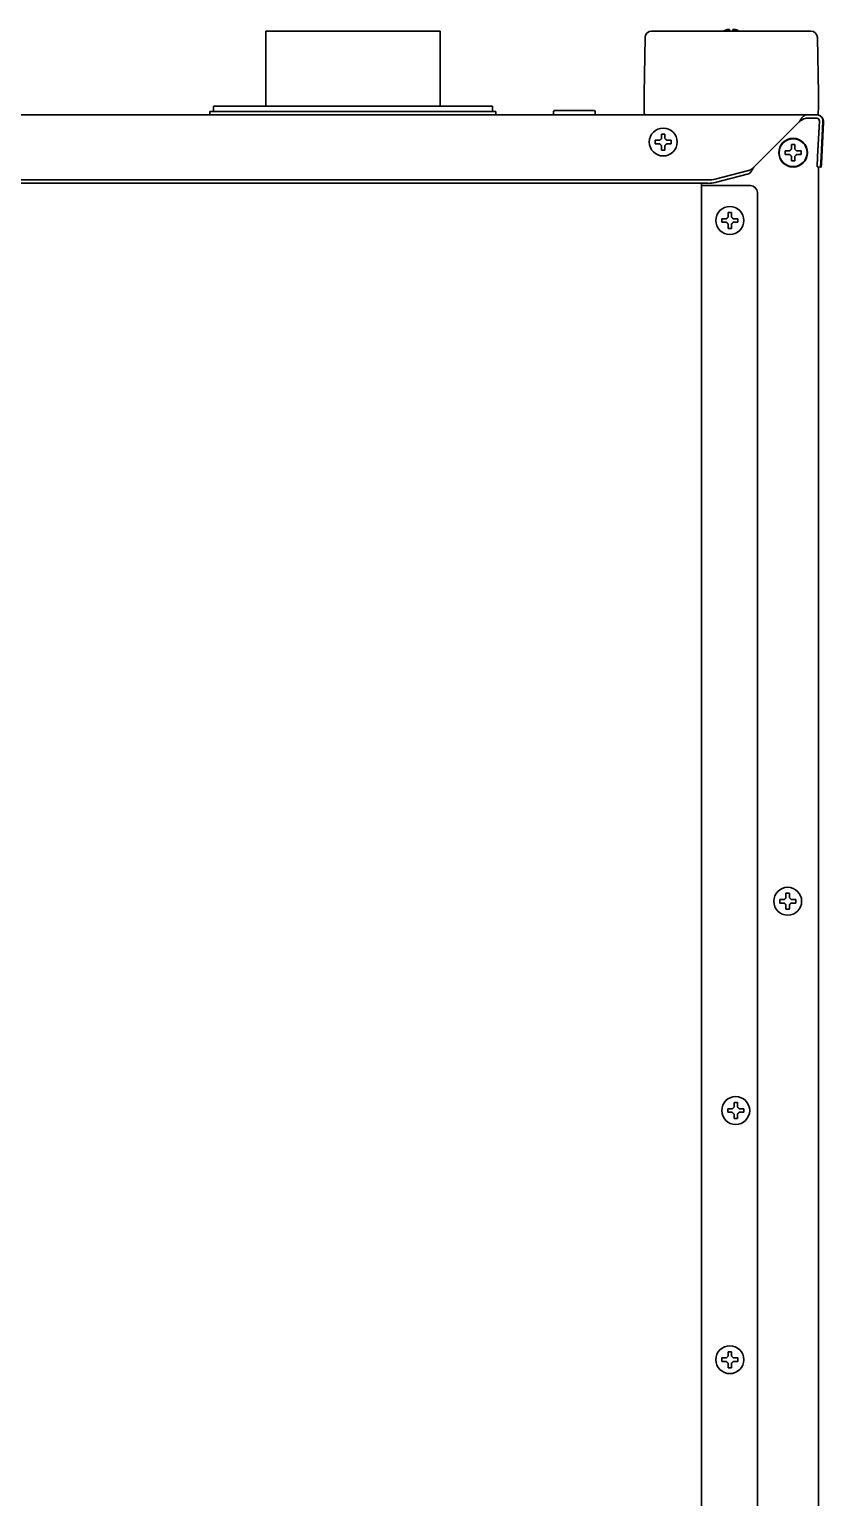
# Model space of a CAD drawing. Extents: x 5987 to 10491, y -672 to 3388.
# Drawn here: x 6632.3 to 6860.1, y 1691.8 to 2112.8 of the extents above; entities that cross this region are included whole.
import ezdxf

# ---------------------------------------------------------------- set-up
doc = ezdxf.new("R2010")
doc.units = 0
doc.header["$LTSCALE"] = 5
doc.layers.add('1', color=7, linetype='CONTINUOUS', true_color=0xffffff)

msp = doc.modelspace()

# ---------------------------------------------------------------- linework, layer by layer
at = {"layer": '1', "color": 7, "linetype": 'Continuous', "lineweight": 35}
for p, q in [((6700.07, 2112.33), (6750.07, 2112.33)), ((6700.07, 2112.33), (6700.07, 2090.82)), ((6750.07, 2090.82), (6750.07, 2112.33)), ((6808.85, 2110.46), (6808.57, 2094.32)), ((6810.75, 2112.33), (6810.82, 2112.33)), ((6810.82, 2112.33), (6815.92, 2112.33)), ((6815.92, 2112.33), (6851.22, 2112.33)), ((6851.22, 2112.33), (6856.32, 2112.33)), ((6856.32, 2112.33), (6856.39, 2112.33)), ((6858.57, 2094.32), (6858.29, 2110.46)), ((6808.57, 2090.33), (6808.57, 2094.29)), ((6858.57, 2094.29), (6858.57, 2090.33)), ((6855.07, 2088.33), (6002.07, 2088.33)), ((6766.07, 2089.33), (6684.07, 2089.33)), ((6684.07, 2089.33), (6684.07, 2088.33)), ((6765.07, 2090.83), (6685.07, 2090.83)), ((6685.07, 2090.83), (6685.07, 2089.33)), ((6765.07, 2089.33), (6765.07, 2090.83)), ((6766.07, 2088.33), (6766.07, 2089.33)), ((6782.82, 2089.58), (6782.57, 2089.33)), ((6782.57, 2089.33), (6782.57, 2088.33)), ((6782.82, 2089.58), (6794.32, 2089.58)), ((6794.57, 2089.33), (6794.32, 2089.58)), ((6794.57, 2088.33), (6794.57, 2089.33)), ((6808.63, 2088.81), (6808.57, 2090.33)), ((6855.07, 2088.33), (6858.08, 2088.33)), ((6858.57, 2090.33), (6858.52, 2088.81)), ((6840.07, 2073.33), (6853.07, 2086.33)), ((6855.07, 2087.33), (6858.08, 2087.33)), ((6858.87, 2086.48), (6858.34, 2076.37)), ((6859.87, 2086.43), (6859.34, 2076.32)), ((6860.07, 2086.22), (6859.45, 2074.32)), ((6811.77, 2080.53), (6811.77, 2081.03)), ((6811.77, 2080.03), (6811.77, 2080.53)), ((6816.37, 2081.03), (6816.37, 2080.53)), ((6816.37, 2080.53), (6816.37, 2080.03)), ((6849.02, 2077.48), (6849.02, 2077.98)), ((6849.02, 2076.98), (6849.02, 2077.48)), ((6853.62, 2077.98), (6853.62, 2077.48)), ((6853.62, 2077.48), (6853.62, 2076.98)), ((6858.19, 2073.38), (6858.34, 2076.37)), ((6859.34, 2076.32), (6859.19, 2073.33)), ((6838.54, 2072.36), (6828.95, 2069.88)), ((6838.54, 2071.39), (6828.95, 2068.91)), ((6858.19, 2073.38), (6859.19, 2073.33)), ((6858.57, 2073.35), (6858.57, 1373.93)), ((6859.39, 2073.33), (6859.19, 2073.34)), ((6859.45, 2074.32), (6859.39, 2073.33)), ((6826.83, 2069.65), (6030.32, 2069.65)), ((6826.83, 2068.69), (6030.32, 2068.69)), ((6825.07, 1387.03), (6825.07, 2068.68)), ((6825.07, 2068.03), (6826.07, 2068.03)), ((6826.07, 2068.03), (6839.07, 2068.03)), ((6841.07, 1376.53), (6841.07, 2066.03)), ((6830.87, 2058.03), (6830.87, 2058.53)), ((6830.87, 2057.53), (6830.87, 2058.03)), ((6835.47, 2058.53), (6835.47, 2058.03)), ((6835.47, 2058.03), (6835.47, 2057.53)), ((6847.47, 1862.83), (6847.47, 1863.33)), ((6847.47, 1862.33), (6847.47, 1862.83)), ((6852.07, 1863.33), (6852.07, 1862.83)), ((6852.07, 1862.83), (6852.07, 1862.33)), ((6834.37, 1805.13), (6834.87, 1805.13)), ((6834.87, 1805.13), (6835.37, 1805.13)), ((6834.87, 1800.53), (6834.37, 1800.53)), ((6835.37, 1800.53), (6834.87, 1800.53)), ((6830.87, 1731.38), (6830.87, 1731.88)), ((6830.87, 1730.88), (6830.87, 1731.38)), ((6835.47, 1731.88), (6835.47, 1731.38)), ((6835.47, 1731.38), (6835.47, 1730.88))]:
    msp.add_line(p, q, dxfattribs=at)
for centre, radius in [((6814.07, 2080.53), 4), ((6851.32, 2077.48), 4.13), ((6851.32, 2077.48), 4), ((6833.17, 2058.03), 4), ((6849.77, 1862.83), 4), ((6834.87, 1802.83), 4), ((6833.17, 1731.38), 4)]:
    msp.add_circle(centre, radius, dxfattribs=at)
for centre, radius, start, end in [((6810.75, 2110.43), 1.9, 90, 179.0001), ((6856.39, 2110.43), 1.9, 0.9999, 90), ((6809.13, 2088.83), 0.5, 182, 270), ((6858.02, 2088.83), 0.5, 270, 358), ((6858.07, 2086.33), 2, 357, 90), ((6858.08, 2086.53), 1.8, 357, 90), ((6858.08, 2086.53), 0.8, 357, 90), ((6839.07, 2066.03), 2, 0, 90)]:
    msp.add_arc(centre, radius, start, end, dxfattribs=at)
for centre, major_axis, ratio, start_param, end_param in [((6807.91, 2056.13), (0.67, 38.21), 0.000913, 6.230871, 6.248311), ((6859.24, 2056.13), (-0.67, 38.22), 0.000913, 0.034871, 0.052311), ((6826.83, 2070.43), (-3, 0), 0.258819, 1.570796, 2.356194), ((6826.83, 2069.46), (3, 0), 0.258819, 4.712389, 5.497787)]:
    msp.add_ellipse(centre, major_axis=major_axis, ratio=ratio, start_param=start_param, end_param=end_param, dxfattribs=at)
for points, knots in [([(6832.57, 2112.82), (6832.52, 2112.81), (6832.41, 2112.78), (6832.25, 2112.73), (6832.09, 2112.67), (6831.93, 2112.61), (6831.78, 2112.54), (6831.63, 2112.47), (6831.49, 2112.4), (6831.4, 2112.35), (6831.38, 2112.33)], [0, 0, 0, 0, 0.134116, 0.268232, 0.402347, 0.536463, 0.670579, 0.804695, 0.938811, 1, 1, 1, 1]), ([(6833.07, 2112.33), (6833.07, 2112.43), (6833.07, 2112.52), (6833.07, 2112.64), (6833.07, 2112.68), (6833.07, 2112.76), (6833.07, 2112.79), (6833.07, 2112.82)], [0.0751607, 0.0751607, 0.0751607, 0.0751607, 0.5, 0.5, 0.75, 0.75, 1, 1, 1, 1]), ([(6834.07, 2112.82), (6834.07, 2112.81), (6834.07, 2112.78), (6834.07, 2112.73), (6834.07, 2112.67), (6834.07, 2112.61), (6834.07, 2112.54), (6834.07, 2112.47), (6834.07, 2112.4), (6834.07, 2112.34), (6834.07, 2112.33)], [0, 0, 0, 0, 0.125, 0.25, 0.375, 0.5, 0.625, 0.75, 0.875, 0.9389458, 0.9389458, 0.9389458, 0.9389458]), ([(6835.78, 2112.33), (6835.61, 2112.43), (6835.43, 2112.52), (6835.14, 2112.64), (6835.03, 2112.68), (6834.8, 2112.76), (6834.69, 2112.79), (6834.57, 2112.82)], [0.0751607, 0.0751607, 0.0751607, 0.0751607, 0.5, 0.5, 0.75, 0.75, 1, 1, 1, 1]), ([(6853.07, 2086.33), (6853.16, 2086.46), (6853.24, 2086.59), (6853.41, 2086.84), (6853.49, 2086.97), (6853.66, 2087.21), (6853.74, 2087.33), (6853.91, 2087.55), (6853.99, 2087.65), (6854.16, 2087.83), (6854.24, 2087.92), (6854.41, 2088.06), (6854.49, 2088.12), (6854.66, 2088.22), (6854.74, 2088.26), (6854.91, 2088.31), (6854.99, 2088.33), (6855.07, 2088.33)], [0, 0, 0, 0, 0.125, 0.125, 0.25, 0.25, 0.375, 0.375, 0.5, 0.5, 0.625, 0.625, 0.75, 0.75, 0.875, 0.875, 1, 1, 1, 1]), ([(6811.77, 2081.03), (6811.98, 2081.03), (6812.19, 2081.03), (6812.51, 2081.03), (6812.62, 2081.03), (6812.84, 2081.03), (6812.96, 2081.03), (6813.07, 2081.03)], [0, 0, 0, 0, 0.5, 0.5, 0.75, 0.75, 1, 1, 1, 1]), ([(6814.57, 2082.83), (6814.57, 2082.62), (6814.57, 2082.41), (6814.57, 2082.09), (6814.57, 2081.98), (6814.57, 2081.75), (6814.57, 2081.64), (6814.57, 2081.53)], [0, 0, 0, 0, 0.5, 0.5, 0.75, 0.75, 1, 1, 1, 1]), ([(6816.37, 2080.03), (6816.17, 2080.03), (6815.96, 2080.03), (6815.64, 2080.03), (6815.53, 2080.03), (6815.3, 2080.03), (6815.19, 2080.03), (6815.07, 2080.03)], [0, 0, 0, 0, 0.5, 0.5, 0.75, 0.75, 1, 1, 1, 1]), ([(6851.82, 2079.78), (6851.82, 2079.57), (6851.82, 2079.36), (6851.82, 2079.04), (6851.82, 2078.93), (6851.82, 2078.7), (6851.82, 2078.59), (6851.82, 2078.48)], [0, 0, 0, 0, 0.5, 0.5, 0.75, 0.75, 1, 1, 1, 1]), ([(6813.57, 2078.23), (6813.57, 2078.43), (6813.57, 2078.64), (6813.57, 2078.96), (6813.57, 2079.07), (6813.57, 2079.3), (6813.57, 2079.41), (6813.57, 2079.53)], [0, 0, 0, 0, 0.5, 0.5, 0.75, 0.75, 1, 1, 1, 1]), ([(6849.02, 2077.98), (6849.23, 2077.98), (6849.44, 2077.98), (6849.76, 2077.98), (6849.87, 2077.98), (6850.09, 2077.98), (6850.21, 2077.98), (6850.32, 2077.98)], [0, 0, 0, 0, 0.5, 0.5, 0.75, 0.75, 1, 1, 1, 1]), ([(6850.82, 2075.18), (6850.82, 2075.38), (6850.82, 2075.59), (6850.82, 2075.91), (6850.82, 2076.02), (6850.82, 2076.25), (6850.82, 2076.36), (6850.82, 2076.48)], [0, 0, 0, 0, 0.5, 0.5, 0.75, 0.75, 1, 1, 1, 1]), ([(6853.62, 2076.98), (6853.42, 2076.98), (6853.21, 2076.98), (6852.89, 2076.98), (6852.78, 2076.98), (6852.55, 2076.98), (6852.44, 2076.98), (6852.32, 2076.98)], [0, 0, 0, 0, 0.5, 0.5, 0.75, 0.75, 1, 1, 1, 1]), ([(6838.54, 2072.36), (6838.6, 2072.37), (6838.67, 2072.39), (6838.79, 2072.44), (6838.86, 2072.46), (6838.99, 2072.52), (6839.05, 2072.56), (6839.18, 2072.63), (6839.24, 2072.67), (6839.37, 2072.76), (6839.43, 2072.81), (6839.56, 2072.9), (6839.63, 2072.95), (6839.75, 2073.06), (6839.82, 2073.11), (6839.95, 2073.22), (6840.01, 2073.27), (6840.07, 2073.33)], [0, 0, 0, 0, 0.125, 0.125, 0.25, 0.25, 0.375, 0.375, 0.5, 0.5, 0.625, 0.625, 0.75, 0.75, 0.875, 0.875, 1, 1, 1, 1]), ([(6833.67, 2060.33), (6833.67, 2060.12), (6833.67, 2059.91), (6833.67, 2059.59), (6833.67, 2059.48), (6833.67, 2059.25), (6833.67, 2059.14), (6833.67, 2059.03)], [0, 0, 0, 0, 0.5, 0.5, 0.75, 0.75, 1, 1, 1, 1]), ([(6830.87, 2058.53), (6831.08, 2058.53), (6831.29, 2058.53), (6831.61, 2058.53), (6831.72, 2058.53), (6831.94, 2058.53), (6832.06, 2058.53), (6832.17, 2058.53)], [0, 0, 0, 0, 0.5, 0.5, 0.75, 0.75, 1, 1, 1, 1]), ([(6832.67, 2055.73), (6832.67, 2055.93), (6832.67, 2056.14), (6832.67, 2056.46), (6832.67, 2056.57), (6832.67, 2056.8), (6832.67, 2056.91), (6832.67, 2057.03)], [0, 0, 0, 0, 0.5, 0.5, 0.75, 0.75, 1, 1, 1, 1]), ([(6835.47, 2057.53), (6835.27, 2057.53), (6835.06, 2057.53), (6834.74, 2057.53), (6834.63, 2057.53), (6834.4, 2057.53), (6834.29, 2057.53), (6834.17, 2057.53)], [0, 0, 0, 0, 0.5, 0.5, 0.75, 0.75, 1, 1, 1, 1]), ([(6850.27, 1865.13), (6850.27, 1864.92), (6850.27, 1864.71), (6850.27, 1864.39), (6850.27, 1864.28), (6850.27, 1864.05), (6850.27, 1863.94), (6850.27, 1863.83)], [0, 0, 0, 0, 0.5, 0.5, 0.75, 0.75, 1, 1, 1, 1]), ([(6847.47, 1863.33), (6847.68, 1863.33), (6847.89, 1863.33), (6848.21, 1863.33), (6848.32, 1863.33), (6848.54, 1863.33), (6848.66, 1863.33), (6848.77, 1863.33)], [0, 0, 0, 0, 0.5, 0.5, 0.75, 0.75, 1, 1, 1, 1]), ([(6849.27, 1860.53), (6849.27, 1860.73), (6849.27, 1860.94), (6849.27, 1861.26), (6849.27, 1861.37), (6849.27, 1861.6), (6849.27, 1861.71), (6849.27, 1861.83)], [0, 0, 0, 0, 0.5, 0.5, 0.75, 0.75, 1, 1, 1, 1]), ([(6852.07, 1862.33), (6851.87, 1862.33), (6851.66, 1862.33), (6851.34, 1862.33), (6851.23, 1862.33), (6851, 1862.33), (6850.89, 1862.33), (6850.77, 1862.33)], [0, 0, 0, 0, 0.5, 0.5, 0.75, 0.75, 1, 1, 1, 1]), ([(6832.57, 1803.33), (6832.78, 1803.33), (6832.99, 1803.33), (6833.31, 1803.33), (6833.42, 1803.33), (6833.64, 1803.33), (6833.76, 1803.33), (6833.87, 1803.33)], [0, 0, 0, 0, 0.5, 0.5, 0.75, 0.75, 1, 1, 1, 1]), ([(6835.37, 1805.13), (6835.37, 1804.92), (6835.37, 1804.71), (6835.37, 1804.39), (6835.37, 1804.28), (6835.37, 1804.05), (6835.37, 1803.94), (6835.37, 1803.83)], [0, 0, 0, 0, 0.5, 0.5, 0.75, 0.75, 1, 1, 1, 1]), ([(6837.17, 1802.33), (6836.97, 1802.33), (6836.76, 1802.33), (6836.44, 1802.33), (6836.33, 1802.33), (6836.1, 1802.33), (6835.99, 1802.33), (6835.87, 1802.33)], [0, 0, 0, 0, 0.5, 0.5, 0.75, 0.75, 1, 1, 1, 1]), ([(6834.37, 1800.53), (6834.37, 1800.73), (6834.37, 1800.94), (6834.37, 1801.26), (6834.37, 1801.37), (6834.37, 1801.6), (6834.37, 1801.71), (6834.37, 1801.83)], [0, 0, 0, 0, 0.5, 0.5, 0.75, 0.75, 1, 1, 1, 1]), ([(6830.87, 1731.88), (6831.08, 1731.88), (6831.29, 1731.88), (6831.61, 1731.88), (6831.72, 1731.88), (6831.94, 1731.88), (6832.06, 1731.88), (6832.17, 1731.88)], [0, 0, 0, 0, 0.5, 0.5, 0.75, 0.75, 1, 1, 1, 1]), ([(6832.67, 1729.08), (6832.67, 1729.28), (6832.67, 1729.49), (6832.67, 1729.81), (6832.67, 1729.92), (6832.67, 1730.15), (6832.67, 1730.26), (6832.67, 1730.38)], [0, 0, 0, 0, 0.5, 0.5, 0.75, 0.75, 1, 1, 1, 1]), ([(6833.67, 1733.68), (6833.67, 1733.47), (6833.67, 1733.26), (6833.67, 1732.94), (6833.67, 1732.83), (6833.67, 1732.6), (6833.67, 1732.49), (6833.67, 1732.38)], [0, 0, 0, 0, 0.5, 0.5, 0.75, 0.75, 1, 1, 1, 1]), ([(6835.47, 1730.88), (6835.27, 1730.88), (6835.06, 1730.88), (6834.74, 1730.88), (6834.63, 1730.88), (6834.4, 1730.88), (6834.29, 1730.88), (6834.17, 1730.88)], [0, 0, 0, 0, 0.5, 0.5, 0.75, 0.75, 1, 1, 1, 1])]:
    msp.add_open_spline(points, degree=3, knots=knots, dxfattribs=at)
for points, degree in [([(6833.07, 2112.82), (6833.05, 2112.83), (6833, 2112.83), (6832.92, 2112.84), (6832.85, 2112.84), (6832.78, 2112.84), (6832.71, 2112.84), (6832.64, 2112.83), (6832.6, 2112.82), (6832.57, 2112.82)], 3), ([(6834.57, 2112.82), (6834.55, 2112.82), (6834.5, 2112.83), (6834.43, 2112.84), (6834.36, 2112.84), (6834.29, 2112.84), (6834.22, 2112.84), (6834.14, 2112.83), (6834.1, 2112.82), (6834.07, 2112.82)], 3), ([(6808.58, 2094.22), (6808.58, 2094.18)], 1), ([(6858.57, 2094.21), (6858.57, 2094.2), (6858.57, 2094.19), (6858.57, 2094.18)], 3), ([(6853.07, 2086.33), (6853.3, 2086.5), (6853.74, 2086.85), (6854.41, 2087.23), (6854.85, 2087.33), (6855.07, 2087.33)], 3), ([(6813.07, 2080.03), (6813.02, 2080.03), (6812.91, 2080.03), (6812.75, 2080.03), (6812.59, 2080.03), (6812.43, 2080.03), (6812.28, 2080.03), (6812.13, 2080.03), (6811.96, 2080.03), (6811.84, 2080.03), (6811.77, 2080.03)], 3), ([(6813.07, 2081.03), (6813.1, 2081.05), (6813.14, 2081.1), (6813.22, 2081.17), (6813.29, 2081.24), (6813.36, 2081.31), (6813.43, 2081.38), (6813.5, 2081.45), (6813.55, 2081.5), (6813.57, 2081.53)], 3), ([(6813.57, 2079.53), (6813.55, 2079.55), (6813.5, 2079.6), (6813.42, 2079.68), (6813.35, 2079.75), (6813.28, 2079.82), (6813.21, 2079.89), (6813.14, 2079.96), (6813.1, 2080), (6813.07, 2080.03)], 3), ([(6813.57, 2081.53), (6813.57, 2081.58), (6813.57, 2081.69), (6813.57, 2081.85), (6813.57, 2082.01), (6813.57, 2082.16), (6813.57, 2082.32), (6813.57, 2082.47), (6813.57, 2082.64), (6813.57, 2082.76), (6813.57, 2082.83)], 3), ([(6813.57, 2082.83), (6813.74, 2082.83), (6814.07, 2082.83), (6814.41, 2082.83), (6814.57, 2082.83)], 3), ([(6814.57, 2081.53), (6814.6, 2081.5), (6814.65, 2081.45), (6814.72, 2081.38), (6814.8, 2081.3), (6814.87, 2081.23), (6814.94, 2081.16), (6815, 2081.1), (6815.05, 2081.05), (6815.07, 2081.03)], 3), ([(6815.07, 2080.03), (6815.05, 2080), (6815, 2079.95), (6814.93, 2079.88), (6814.86, 2079.81), (6814.79, 2079.74), (6814.72, 2079.67), (6814.64, 2079.6), (6814.6, 2079.55), (6814.57, 2079.53)], 3), ([(6815.07, 2081.03), (6815.13, 2081.03), (6815.24, 2081.03), (6815.4, 2081.03), (6815.56, 2081.03), (6815.71, 2081.03), (6815.86, 2081.03), (6816.02, 2081.03), (6816.19, 2081.03), (6816.31, 2081.03), (6816.37, 2081.03)], 3), ([(6850.82, 2078.48), (6850.82, 2078.53), (6850.82, 2078.64), (6850.82, 2078.8), (6850.82, 2078.96), (6850.82, 2079.11), (6850.82, 2079.27), (6850.82, 2079.42), (6850.82, 2079.59), (6850.82, 2079.71), (6850.82, 2079.78)], 3), ([(6850.82, 2079.78), (6850.99, 2079.78), (6851.32, 2079.78), (6851.66, 2079.78), (6851.82, 2079.78)], 3), ([(6814.57, 2078.23), (6814.41, 2078.23), (6814.07, 2078.23), (6813.74, 2078.23), (6813.57, 2078.23)], 3), ([(6814.57, 2079.53), (6814.57, 2079.47), (6814.57, 2079.36), (6814.57, 2079.2), (6814.57, 2079.04), (6814.57, 2078.89), (6814.57, 2078.74), (6814.57, 2078.58), (6814.57, 2078.41), (6814.57, 2078.29), (6814.57, 2078.23)], 3), ([(6850.32, 2076.98), (6850.27, 2076.98), (6850.16, 2076.98), (6850, 2076.98), (6849.84, 2076.98), (6849.68, 2076.98), (6849.53, 2076.98), (6849.38, 2076.98), (6849.21, 2076.98), (6849.09, 2076.98), (6849.02, 2076.98)], 3), ([(6850.32, 2077.98), (6850.35, 2078), (6850.39, 2078.05), (6850.47, 2078.12), (6850.54, 2078.19), (6850.61, 2078.26), (6850.68, 2078.33), (6850.75, 2078.4), (6850.8, 2078.45), (6850.82, 2078.48)], 3), ([(6850.82, 2076.48), (6850.8, 2076.5), (6850.75, 2076.55), (6850.67, 2076.63), (6850.6, 2076.7), (6850.53, 2076.77), (6850.46, 2076.84), (6850.39, 2076.91), (6850.35, 2076.95), (6850.32, 2076.98)], 3), ([(6851.82, 2078.48), (6851.85, 2078.45), (6851.9, 2078.4), (6851.97, 2078.33), (6852.05, 2078.25), (6852.12, 2078.18), (6852.18, 2078.11), (6852.25, 2078.05), (6852.3, 2078), (6852.32, 2077.98)], 3), ([(6852.32, 2076.98), (6852.3, 2076.95), (6852.25, 2076.9), (6852.18, 2076.83), (6852.11, 2076.76), (6852.04, 2076.69), (6851.97, 2076.62), (6851.89, 2076.55), (6851.85, 2076.5), (6851.82, 2076.48)], 3), ([(6851.82, 2076.48), (6851.82, 2076.42), (6851.82, 2076.31), (6851.82, 2076.15), (6851.82, 2075.99), (6851.82, 2075.84), (6851.82, 2075.69), (6851.82, 2075.53), (6851.82, 2075.36), (6851.82, 2075.24), (6851.82, 2075.18)], 3), ([(6852.32, 2077.98), (6852.38, 2077.98), (6852.49, 2077.98), (6852.65, 2077.98), (6852.81, 2077.98), (6852.96, 2077.98), (6853.11, 2077.98), (6853.27, 2077.98), (6853.44, 2077.98), (6853.56, 2077.98), (6853.62, 2077.98)], 3), ([(6838.54, 2071.39), (6838.71, 2071.47), (6839.05, 2071.74), (6839.56, 2072.45), (6839.9, 2073.04), (6840.07, 2073.33)], 3), ([(6851.82, 2075.18), (6851.66, 2075.18), (6851.32, 2075.18), (6850.99, 2075.18), (6850.82, 2075.18)], 3), ([(6832.17, 2058.53), (6832.2, 2058.55), (6832.24, 2058.6), (6832.32, 2058.67), (6832.39, 2058.74), (6832.46, 2058.81), (6832.53, 2058.88), (6832.6, 2058.95), (6832.65, 2059), (6832.67, 2059.03)], 3), ([(6832.67, 2059.03), (6832.67, 2059.08), (6832.67, 2059.19), (6832.67, 2059.35), (6832.67, 2059.51), (6832.67, 2059.66), (6832.67, 2059.82), (6832.67, 2059.97), (6832.67, 2060.14), (6832.67, 2060.26), (6832.67, 2060.33)], 3), ([(6832.67, 2060.33), (6832.84, 2060.33), (6833.17, 2060.33), (6833.51, 2060.33), (6833.67, 2060.33)], 3), ([(6833.67, 2059.03), (6833.7, 2059), (6833.75, 2058.95), (6833.82, 2058.88), (6833.9, 2058.8), (6833.97, 2058.73), (6834.03, 2058.66), (6834.1, 2058.6), (6834.15, 2058.55), (6834.17, 2058.53)], 3), ([(6832.17, 2057.53), (6832.12, 2057.53), (6832.01, 2057.53), (6831.85, 2057.53), (6831.69, 2057.53), (6831.53, 2057.53), (6831.38, 2057.53), (6831.23, 2057.53), (6831.06, 2057.53), (6830.94, 2057.53), (6830.87, 2057.53)], 3), ([(6832.67, 2057.03), (6832.65, 2057.05), (6832.6, 2057.1), (6832.52, 2057.18), (6832.45, 2057.25), (6832.38, 2057.32), (6832.31, 2057.39), (6832.24, 2057.46), (6832.2, 2057.5), (6832.17, 2057.53)], 3), ([(6833.67, 2055.73), (6833.51, 2055.73), (6833.17, 2055.73), (6832.84, 2055.73), (6832.67, 2055.73)], 3), ([(6834.17, 2057.53), (6834.15, 2057.5), (6834.1, 2057.45), (6834.03, 2057.38), (6833.96, 2057.31), (6833.89, 2057.24), (6833.82, 2057.17), (6833.74, 2057.1), (6833.7, 2057.05), (6833.67, 2057.03)], 3), ([(6833.67, 2057.03), (6833.67, 2056.97), (6833.67, 2056.86), (6833.67, 2056.7), (6833.67, 2056.54), (6833.67, 2056.39), (6833.67, 2056.24), (6833.67, 2056.08), (6833.67, 2055.91), (6833.67, 2055.79), (6833.67, 2055.73)], 3), ([(6834.17, 2058.53), (6834.23, 2058.53), (6834.34, 2058.53), (6834.5, 2058.53), (6834.66, 2058.53), (6834.81, 2058.53), (6834.96, 2058.53), (6835.12, 2058.53), (6835.29, 2058.53), (6835.41, 2058.53), (6835.47, 2058.53)], 3), ([(6849.27, 1863.83), (6849.27, 1863.88), (6849.27, 1863.99), (6849.27, 1864.15), (6849.27, 1864.31), (6849.27, 1864.46), (6849.27, 1864.62), (6849.27, 1864.77), (6849.27, 1864.94), (6849.27, 1865.06), (6849.27, 1865.13)], 3), ([(6849.27, 1865.13), (6849.44, 1865.13), (6849.77, 1865.13), (6850.11, 1865.13), (6850.27, 1865.13)], 3), ([(6848.77, 1862.33), (6848.72, 1862.33), (6848.61, 1862.33), (6848.45, 1862.33), (6848.29, 1862.33), (6848.13, 1862.33), (6847.98, 1862.33), (6847.83, 1862.33), (6847.66, 1862.33), (6847.54, 1862.33), (6847.47, 1862.33)], 3), ([(6848.77, 1863.33), (6848.8, 1863.35), (6848.84, 1863.4), (6848.92, 1863.47), (6848.99, 1863.54), (6849.06, 1863.61), (6849.13, 1863.68), (6849.2, 1863.75), (6849.25, 1863.8), (6849.27, 1863.83)], 3), ([(6849.27, 1861.83), (6849.25, 1861.85), (6849.2, 1861.9), (6849.12, 1861.98), (6849.05, 1862.05), (6848.98, 1862.12), (6848.91, 1862.19), (6848.84, 1862.26), (6848.8, 1862.3), (6848.77, 1862.33)], 3), ([(6850.27, 1863.83), (6850.3, 1863.8), (6850.35, 1863.75), (6850.42, 1863.68), (6850.5, 1863.6), (6850.57, 1863.53), (6850.63, 1863.46), (6850.7, 1863.4), (6850.75, 1863.35), (6850.77, 1863.33)], 3), ([(6850.77, 1862.33), (6850.75, 1862.3), (6850.7, 1862.25), (6850.63, 1862.18), (6850.56, 1862.11), (6850.49, 1862.04), (6850.42, 1861.97), (6850.34, 1861.9), (6850.3, 1861.85), (6850.27, 1861.83)], 3), ([(6850.27, 1861.83), (6850.27, 1861.77), (6850.27, 1861.66), (6850.27, 1861.5), (6850.27, 1861.34), (6850.27, 1861.19), (6850.27, 1861.04), (6850.27, 1860.88), (6850.27, 1860.71), (6850.27, 1860.59), (6850.27, 1860.53)], 3), ([(6850.77, 1863.33), (6850.83, 1863.33), (6850.94, 1863.33), (6851.1, 1863.33), (6851.26, 1863.33), (6851.41, 1863.33), (6851.56, 1863.33), (6851.72, 1863.33), (6851.89, 1863.33), (6852.01, 1863.33), (6852.07, 1863.33)], 3), ([(6850.27, 1860.53), (6850.11, 1860.53), (6849.77, 1860.53), (6849.44, 1860.53), (6849.27, 1860.53)], 3), ([(6832.57, 1802.33), (6832.57, 1802.49), (6832.57, 1802.83), (6832.57, 1803.16), (6832.57, 1803.33)], 3), ([(6833.87, 1802.33), (6833.82, 1802.33), (6833.71, 1802.33), (6833.55, 1802.33), (6833.39, 1802.33), (6833.23, 1802.33), (6833.08, 1802.33), (6832.93, 1802.33), (6832.76, 1802.33), (6832.64, 1802.33), (6832.57, 1802.33)], 3), ([(6833.87, 1803.33), (6833.9, 1803.35), (6833.95, 1803.4), (6834.02, 1803.48), (6834.1, 1803.55), (6834.17, 1803.62), (6834.23, 1803.69), (6834.3, 1803.76), (6834.35, 1803.8), (6834.37, 1803.83)], 3), ([(6834.37, 1801.83), (6834.35, 1801.85), (6834.3, 1801.9), (6834.23, 1801.97), (6834.16, 1802.04), (6834.09, 1802.11), (6834.02, 1802.18), (6833.94, 1802.25), (6833.9, 1802.3), (6833.87, 1802.33)], 3), ([(6834.37, 1803.83), (6834.37, 1803.88), (6834.37, 1803.99), (6834.37, 1804.15), (6834.37, 1804.31), (6834.37, 1804.46), (6834.37, 1804.62), (6834.37, 1804.77), (6834.37, 1804.94), (6834.37, 1805.06), (6834.37, 1805.13)], 3), ([(6835.37, 1803.83), (6835.4, 1803.8), (6835.44, 1803.75), (6835.52, 1803.68), (6835.59, 1803.61), (6835.66, 1803.54), (6835.73, 1803.47), (6835.8, 1803.4), (6835.85, 1803.35), (6835.87, 1803.33)], 3), ([(6835.87, 1802.33), (6835.85, 1802.3), (6835.8, 1802.25), (6835.72, 1802.18), (6835.65, 1802.1), (6835.58, 1802.03), (6835.51, 1801.96), (6835.44, 1801.9), (6835.4, 1801.85), (6835.37, 1801.83)], 3), ([(6835.87, 1803.33), (6835.93, 1803.33), (6836.04, 1803.33), (6836.2, 1803.33), (6836.36, 1803.33), (6836.51, 1803.33), (6836.66, 1803.33), (6836.82, 1803.33), (6836.99, 1803.33), (6837.11, 1803.33), (6837.17, 1803.33)], 3), ([(6837.17, 1803.33), (6837.17, 1803.16), (6837.17, 1802.83), (6837.17, 1802.49), (6837.17, 1802.33)], 3), ([(6835.37, 1801.83), (6835.37, 1801.77), (6835.37, 1801.66), (6835.37, 1801.5), (6835.37, 1801.34), (6835.37, 1801.19), (6835.37, 1801.04), (6835.37, 1800.88), (6835.37, 1800.71), (6835.37, 1800.59), (6835.37, 1800.53)], 3), ([(6832.17, 1730.88), (6832.12, 1730.88), (6832.01, 1730.88), (6831.85, 1730.88), (6831.69, 1730.88), (6831.53, 1730.88), (6831.38, 1730.88), (6831.23, 1730.88), (6831.06, 1730.88), (6830.94, 1730.88), (6830.87, 1730.88)], 3), ([(6832.17, 1731.88), (6832.2, 1731.9), (6832.24, 1731.95), (6832.32, 1732.02), (6832.39, 1732.09), (6832.46, 1732.16), (6832.53, 1732.23), (6832.6, 1732.3), (6832.65, 1732.35), (6832.67, 1732.38)], 3), ([(6832.67, 1730.38), (6832.65, 1730.4), (6832.6, 1730.45), (6832.52, 1730.53), (6832.45, 1730.6), (6832.38, 1730.67), (6832.31, 1730.74), (6832.24, 1730.81), (6832.2, 1730.85), (6832.17, 1730.88)], 3), ([(6832.67, 1732.38), (6832.67, 1732.43), (6832.67, 1732.54), (6832.67, 1732.7), (6832.67, 1732.86), (6832.67, 1733.01), (6832.67, 1733.17), (6832.67, 1733.32), (6832.67, 1733.49), (6832.67, 1733.61), (6832.67, 1733.68)], 3), ([(6832.67, 1733.68), (6832.84, 1733.68), (6833.17, 1733.68), (6833.51, 1733.68), (6833.67, 1733.68)], 3), ([(6833.67, 1732.38), (6833.7, 1732.35), (6833.75, 1732.3), (6833.82, 1732.23), (6833.9, 1732.15), (6833.97, 1732.08), (6834.03, 1732.01), (6834.1, 1731.95), (6834.15, 1731.9), (6834.17, 1731.88)], 3), ([(6834.17, 1730.88), (6834.15, 1730.85), (6834.1, 1730.8), (6834.03, 1730.73), (6833.96, 1730.66), (6833.89, 1730.59), (6833.82, 1730.52), (6833.74, 1730.45), (6833.7, 1730.4), (6833.67, 1730.38)], 3), ([(6833.67, 1730.38), (6833.67, 1730.32), (6833.67, 1730.21), (6833.67, 1730.05), (6833.67, 1729.89), (6833.67, 1729.74), (6833.67, 1729.59), (6833.67, 1729.43), (6833.67, 1729.26), (6833.67, 1729.14), (6833.67, 1729.08)], 3), ([(6834.17, 1731.88), (6834.23, 1731.88), (6834.34, 1731.88), (6834.5, 1731.88), (6834.66, 1731.88), (6834.81, 1731.88), (6834.96, 1731.88), (6835.12, 1731.88), (6835.29, 1731.88), (6835.41, 1731.88), (6835.47, 1731.88)], 3), ([(6833.67, 1729.08), (6833.51, 1729.08), (6833.17, 1729.08), (6832.84, 1729.08), (6832.67, 1729.08)], 3)]:
    msp.add_open_spline(points, degree=degree, dxfattribs=at)

doc.saveas('drawing.dxf')
